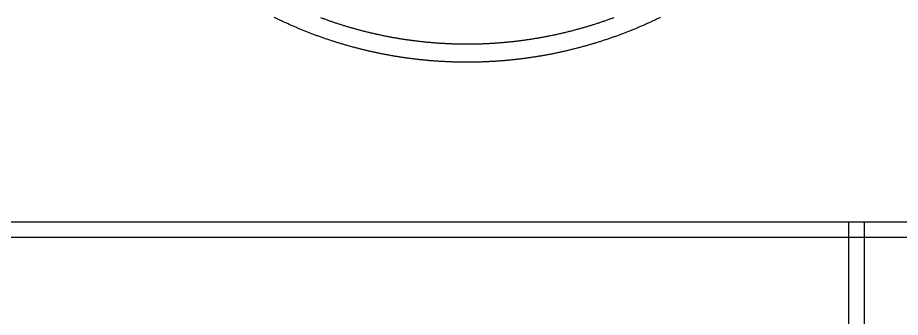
# Model space of a CAD drawing. Header units: inches. Extents: x -43479 to 56521, y -44741 to 59530.
# Drawn here: x 10766 to 16549, y -1609 to 355 of the extents above; entities that cross this region are included whole.
import ezdxf

# ---------------------------------------------------------------- set-up
doc = ezdxf.new("R2010")
doc.units = ezdxf.units.IN
doc.header["$MEASUREMENT"] = 0

# ---------------------------------------------------------------- blocks, each defined once
blk = doc.blocks.new('kanishk_spiralEditV1')
for points in [[(4066.7, -1143), (4061.2, -1145.6), (4055.8, -1148.3), (4050.3, -1150.9), (4044.9, -1153.6), (4039.4, -1156.2), (4033.9, -1158.8), (4028.4, -1161.4), (4023, -1164), (4017.5, -1166.5), (4012, -1169.1), (4006.5, -1171.6), (4001, -1174.2), (3995.5, -1176.7), (3989.9, -1179.2), (3984.4, -1181.7), (3978.9, -1184.2), (3973.4, -1186.7), (3967.8, -1189.1), (3962.3, -1191.6), (3956.8, -1194), (3951.2, -1196.5), (3945.7, -1198.9), (3940.1, -1201.3), (3934.5, -1203.7), (3929, -1206.1), (3923.4, -1208.4), (3917.8, -1210.8), (3912.2, -1213.1), (3906.6, -1215.5), (3901.1, -1217.8), (3895.5, -1220.1), (3889.9, -1222.4), (3884.3, -1224.7), (3878.6, -1227), (3873, -1229.2), (3867.4, -1231.5), (3861.8, -1233.7), (3856.2, -1236), (3850.5, -1238.2), (3844.9, -1240.4), (3839.2, -1242.6), (3833.6, -1244.8), (3827.9, -1246.9), (3822.3, -1249.1), (3816.6, -1251.2), (3811, -1253.4), (3805.3, -1255.5), (3799.6, -1257.6), (3794, -1259.7), (3788.3, -1261.8), (3782.6, -1263.9), (3776.9, -1265.9), (3771.2, -1268), (3765.5, -1270), (3759.8, -1272), (3754.1, -1274.1), (3748.4, -1276.1), (3742.7, -1278.1), (3737, -1280), (3731.2, -1282), (3725.5, -1284), (3719.8, -1285.9), (3714.1, -1287.8), (3708.3, -1289.7), (3702.6, -1291.7), (3696.8, -1293.5), (3691.1, -1295.4), (3685.3, -1297.3), (3679.6, -1299.2), (3673.8, -1301), (3668.1, -1302.8), (3662.3, -1304.7), (3656.5, -1306.5), (3650.8, -1308.3), (3645, -1310), (3639.2, -1311.8), (3633.4, -1313.6), (3627.6, -1315.3), (3621.8, -1317.1), (3616.1, -1318.8), (3610.3, -1320.5), (3604.5, -1322.2), (3598.7, -1323.9), (3592.8, -1325.6), (3587, -1327.2), (3581.2, -1328.9), (3575.4, -1330.5), (3569.6, -1332.1), (3563.8, -1333.7), (3557.9, -1335.3), (3552.1, -1336.9), (3546.3, -1338.5), (3540.4, -1340.1), (3534.6, -1341.6), (3528.8, -1343.2), (3522.9, -1344.7), (3517.1, -1346.2), (3511.2, -1347.7), (3505.4, -1349.2), (3499.5, -1350.7), (3493.6, -1352.2), (3487.8, -1353.6), (3481.9, -1355), (3476.1, -1356.5), (3470.2, -1357.9), (3464.3, -1359.3), (3458.4, -1360.7), (3452.6, -1362.1), (3446.7, -1363.4), (3440.8, -1364.8), (3434.9, -1366.1), (3429, -1367.5), (3423.1, -1368.8), (3417.2, -1370.1), (3411.3, -1371.4), (3405.4, -1372.7), (3399.5, -1373.9), (3393.6, -1375.2), (3387.7, -1376.4), (3381.8, -1377.7), (3375.9, -1378.9), (3370, -1380.1), (3364.1, -1381.3), (3358.2, -1382.5), (3352.2, -1383.6), (3346.3, -1384.8), (3340.4, -1385.9), (3334.5, -1387.1), (3328.5, -1388.2), (3322.6, -1389.3), (3316.7, -1390.4), (3310.7, -1391.5), (3304.8, -1392.5), (3298.9, -1393.6), (3292.9, -1394.6), (3287, -1395.7), (3281, -1396.7), (3275.1, -1397.7), (3269.1, -1398.7), (3263.2, -1399.7), (3257.2, -1400.6), (3251.3, -1401.6), (3245.3, -1402.5), (3239.4, -1403.5), (3233.4, -1404.4), (3227.4, -1405.3), (3221.5, -1406.2), (3215.5, -1407.1), (3209.5, -1407.9), (3203.6, -1408.8), (3197.6, -1409.6), (3191.6, -1410.5), (3185.7, -1411.3), (3179.7, -1412.1), (3173.7, -1412.9), (3167.7, -1413.7), (3161.8, -1414.4), (3155.8, -1415.2), (3149.8, -1415.9), (3143.8, -1416.7), (3137.8, -1417.4), (3131.8, -1418.1), (3125.9, -1418.8), (3119.9, -1419.5), (3113.9, -1420.1), (3107.9, -1420.8), (3101.9, -1421.4), (3095.9, -1422.1), (3089.9, -1422.7), (3083.9, -1423.3), (3077.9, -1423.9), (3071.9, -1424.5), (3065.9, -1425), (3059.9, -1425.6), (3053.9, -1426.1), (3047.9, -1426.6), (3041.9, -1427.2), (3035.9, -1427.7), (3029.9, -1428.2), (3023.9, -1428.6), (3017.9, -1429.1), (3011.9, -1429.6), (3005.9, -1430), (2999.9, -1430.4), (2993.9, -1430.8), (2987.9, -1431.3), (2981.9, -1431.6), (2975.9, -1432), (2969.9, -1432.4), (2963.9, -1432.7), (2957.9, -1433.1), (2951.8, -1433.4), (2945.8, -1433.7), (2939.8, -1434), (2933.8, -1434.3), (2927.8, -1434.6), (2921.8, -1434.9), (2915.8, -1435.1), (2909.8, -1435.4), (2903.7, -1435.6), (2897.7, -1435.8), (2891.7, -1436), (2885.7, -1436.2), (2879.7, -1436.4), (2873.7, -1436.5), (2867.7, -1436.7), (2861.6, -1436.8), (2855.6, -1436.9), (2849.6, -1437.1), (2843.6, -1437.2), (2837.6, -1437.2), (2831.6, -1437.3), (2825.6, -1437.4), (2819.5, -1437.4), (2813.5, -1437.5), (2807.5, -1437.5), (2801.5, -1437.5), (2795.5, -1437.5), (2789.5, -1437.5), (2783.5, -1437.5), (2777.4, -1437.4), (2771.4, -1437.4), (2765.4, -1437.3), (2759.4, -1437.3), (2753.4, -1437.2), (2747.4, -1437.1), (2741.4, -1437), (2735.4, -1436.8), (2729.4, -1436.7), (2723.3, -1436.5), (2717.3, -1436.4), (2711.3, -1436.2), (2705.3, -1436), (2699.3, -1435.8), (2693.3, -1435.6), (2687.3, -1435.4), (2681.3, -1435.1), (2675.3, -1434.9), (2669.3, -1434.6), (2663.3, -1434.3), (2657.3, -1434.1), (2651.3, -1433.7), (2645.3, -1433.4), (2639.3, -1433.1), (2633.3, -1432.8), (2627.3, -1432.4), (2621.3, -1432.1), (2615.3, -1431.7), (2609.3, -1431.3), (2603.3, -1430.9), (2597.3, -1430.5), (2591.3, -1430), (2585.3, -1429.6), (2579.4, -1429.2), (2573.4, -1428.7), (2567.4, -1428.2), (2561.4, -1427.7), (2555.4, -1427.2), (2549.4, -1426.7), (2543.4, -1426.2), (2537.5, -1425.6), (2531.5, -1425.1), (2525.5, -1424.5), (2519.5, -1423.9), (2513.6, -1423.4), (2507.6, -1422.7), (2501.6, -1422.1), (2495.7, -1421.5), (2489.7, -1420.9), (2483.7, -1420.2), (2477.8, -1419.6), (2471.8, -1418.9), (2465.8, -1418.2), (2459.9, -1417.5), (2453.9, -1416.8), (2448, -1416), (2442, -1415.3), (2436, -1414.5), (2430.1, -1413.8), (2424.1, -1413), (2418.2, -1412.2), (2412.2, -1411.4), (2406.3, -1410.6), (2400.4, -1409.8), (2394.4, -1408.9), (2388.5, -1408.1), (2382.6, -1407.2), (2376.6, -1406.3), (2370.7, -1405.5), (2364.8, -1404.6), (2358.8, -1403.6), (2352.9, -1402.7), (2347, -1401.8), (2341.1, -1400.8), (2335.1, -1399.9), (2329.2, -1398.9), (2323.3, -1397.9), (2317.4, -1396.9), (2311.5, -1395.9), (2305.6, -1394.9), (2299.7, -1393.8), (2293.8, -1392.8), (2287.9, -1391.7), (2282, -1390.6), (2276.1, -1389.6), (2270.2, -1388.5), (2264.3, -1387.4), (2258.4, -1386.2), (2252.5, -1385.1), (2246.6, -1383.9), (2240.8, -1382.8), (2234.9, -1381.6), (2229, -1380.4), (2223.1, -1379.2), (2217.3, -1378), (2211.4, -1376.8), (2205.5, -1375.6), (2199.7, -1374.3), (2193.8, -1373.1), (2188, -1371.8), (2182.1, -1370.5), (2176.3, -1369.2), (2170.4, -1367.9), (2164.6, -1366.6), (2158.7, -1365.3), (2152.9, -1363.9), (2147.1, -1362.6), (2141.2, -1361.2), (2135.4, -1359.8), (2129.6, -1358.4), (2123.8, -1357), (2117.9, -1355.6), (2112.1, -1354.2), (2106.3, -1352.7), (2100.5, -1351.3), (2094.7, -1349.8), (2088.9, -1348.3), (2083.1, -1346.8), (2077.3, -1345.3), (2071.5, -1343.8), (2065.7, -1342.3), (2059.9, -1340.8), (2054.2, -1339.2), (2048.4, -1337.7), (2042.6, -1336.1), (2036.8, -1334.5), (2031.1, -1332.9), (2025.3, -1331.3), (2019.5, -1329.7), (2013.8, -1328), (2008, -1326.4), (2002.3, -1324.7), (1996.5, -1323.1), (1990.8, -1321.4), (1985.1, -1319.7), (1979.3, -1318), (1973.6, -1316.3), (1967.9, -1314.5), (1962.1, -1312.8), (1956.4, -1311), (1950.7, -1309.3), (1945, -1307.5), (1939.3, -1305.7), (1933.6, -1303.9), (1927.9, -1302.1), (1922.2, -1300.3), (1916.5, -1298.4), (1910.8, -1296.6), (1905.1, -1294.7), (1899.4, -1292.9), (1893.8, -1291), (1888.1, -1289.1), (1882.4, -1287.2), (1876.8, -1285.3), (1871.1, -1283.3), (1865.5, -1281.4), (1859.8, -1279.4), (1854.2, -1277.5), (1848.5, -1275.5), (1842.9, -1273.5), (1837.3, -1271.5), (1831.6, -1269.5), (1826, -1267.5), (1820.4, -1265.4), (1814.8, -1263.4), (1809.2, -1261.3), (1803.6, -1259.2), (1798, -1257.2), (1792.4, -1255.1), (1786.8, -1253), (1781.2, -1250.8), (1775.6, -1248.7), (1770, -1246.6), (1764.4, -1244.4), (1758.9, -1242.2), (1753.3, -1240.1), (1747.8, -1237.9), (1742.2, -1235.7), (1736.7, -1233.5), (1731.1, -1231.3), (1725.6, -1229), (1720, -1226.8), (1714.5, -1224.5), (1709, -1222.2), (1703.5, -1220), (1697.9, -1217.7), (1692.4, -1215.4), (1686.9, -1213.1), (1681.4, -1210.7), (1675.9, -1208.4), (1670.4, -1206), (1665, -1203.7), (1659.5, -1201.3), (1654, -1198.9), (1648.5, -1196.5), (1643.1, -1194.1), (1637.6, -1191.7), (1632.2, -1189.3), (1626.7, -1186.8), (1621.3, -1184.4), (1615.8, -1181.9), (1610.4, -1179.5), (1605, -1177), (1599.6, -1174.5), (1594.1, -1172), (1588.7, -1169.5), (1583.3, -1166.9), (1577.9, -1164.4), (1572.5, -1161.8), (1567.2, -1159.3), (1561.8, -1156.7), (1556.4, -1154.1), (1551, -1151.5), (1545.7, -1148.9), (1540.3, -1146.3), (1534.9, -1143.7)], [(1837.9, -1144), (1843.3, -1146), (1848.6, -1148), (1854, -1150), (1859.4, -1151.9), (1864.8, -1153.9), (1870.1, -1155.8), (1875.5, -1157.8), (1880.9, -1159.7), (1886.3, -1161.6), (1891.7, -1163.5), (1897.1, -1165.4), (1902.5, -1167.3), (1908, -1169.1), (1913.4, -1171), (1918.8, -1172.8), (1924.2, -1174.6), (1929.7, -1176.5), (1935.1, -1178.3), (1940.5, -1180.1), (1946, -1181.9), (1951.4, -1183.6), (1956.9, -1185.4), (1962.3, -1187.2), (1967.8, -1188.9), (1973.2, -1190.6), (1978.7, -1192.3), (1984.2, -1194), (1989.7, -1195.7), (1995.1, -1197.4), (2000.6, -1199.1), (2006.1, -1200.8), (2011.6, -1202.4), (2017.1, -1204), (2022.6, -1205.7), (2028.1, -1207.3), (2033.6, -1208.9), (2039.1, -1210.5), (2044.6, -1212.1), (2050.1, -1213.6), (2055.6, -1215.2), (2061.2, -1216.7), (2066.7, -1218.3), (2072.2, -1219.8), (2077.7, -1221.3), (2083.3, -1222.8), (2088.8, -1224.3), (2094.4, -1225.8), (2099.9, -1227.2), (2105.4, -1228.7), (2111, -1230.1), (2116.5, -1231.6), (2122.1, -1233), (2127.7, -1234.4), (2133.2, -1235.8), (2138.8, -1237.2), (2144.4, -1238.5), (2149.9, -1239.9), (2155.5, -1241.3), (2161.1, -1242.6), (2166.7, -1243.9), (2172.3, -1245.2), (2177.9, -1246.5), (2183.4, -1247.8), (2189, -1249.1), (2194.6, -1250.4), (2200.2, -1251.6), (2205.8, -1252.9), (2211.4, -1254.1), (2217.1, -1255.3), (2222.7, -1256.5), (2228.3, -1257.7), (2233.9, -1258.9), (2239.5, -1260.1), (2245.1, -1261.3), (2250.8, -1262.4), (2256.4, -1263.6), (2262, -1264.7), (2267.6, -1265.8), (2273.3, -1266.9), (2278.9, -1268), (2284.6, -1269.1), (2290.2, -1270.1), (2295.8, -1271.2), (2301.5, -1272.2), (2307.1, -1273.3), (2312.8, -1274.3), (2318.4, -1275.3), (2324.1, -1276.3), (2329.8, -1277.3), (2335.4, -1278.3), (2341.1, -1279.2), (2346.8, -1280.2), (2352.4, -1281.1), (2358.1, -1282), (2363.8, -1283), (2369.4, -1283.9), (2375.1, -1284.8), (2380.8, -1285.6), (2386.5, -1286.5), (2392.2, -1287.4), (2397.8, -1288.2), (2403.5, -1289), (2409.2, -1289.9), (2414.9, -1290.7), (2420.6, -1291.5), (2426.3, -1292.2), (2432, -1293), (2437.7, -1293.8), (2443.4, -1294.5), (2449.1, -1295.3), (2454.8, -1296), (2460.5, -1296.7), (2466.2, -1297.4), (2471.9, -1298.1), (2477.6, -1298.8), (2483.3, -1299.4), (2489, -1300.1), (2494.8, -1300.7), (2500.5, -1301.4), (2506.2, -1302), (2511.9, -1302.6), (2517.6, -1303.2), (2523.4, -1303.8), (2529.1, -1304.3), (2534.8, -1304.9), (2540.5, -1305.4), (2546.3, -1306), (2552, -1306.5), (2557.7, -1307), (2563.4, -1307.5), (2569.2, -1308), (2574.9, -1308.4), (2580.7, -1308.9), (2586.4, -1309.4), (2592.1, -1309.8), (2597.9, -1310.2), (2603.6, -1310.6), (2609.3, -1311), (2615.1, -1311.4), (2620.8, -1311.8), (2626.6, -1312.2), (2632.3, -1312.5), (2638.1, -1312.9), (2643.8, -1313.2), (2649.6, -1313.5), (2655.3, -1313.8), (2661.1, -1314.1), (2666.8, -1314.4), (2672.6, -1314.7), (2678.3, -1314.9), (2684.1, -1315.2), (2689.8, -1315.4), (2695.6, -1315.6), (2701.3, -1315.8), (2707.1, -1316), (2712.8, -1316.2), (2718.6, -1316.4), (2724.4, -1316.5), (2730.1, -1316.7), (2735.9, -1316.8), (2741.6, -1317), (2747.4, -1317.1), (2753.1, -1317.2), (2758.9, -1317.3), (2764.7, -1317.3), (2770.4, -1317.4), (2776.2, -1317.4), (2782, -1317.5), (2787.7, -1317.5), (2793.5, -1317.5), (2799.2, -1317.5), (2805, -1317.5), (2810.8, -1317.5), (2816.5, -1317.5), (2822.3, -1317.4), (2828.1, -1317.4), (2833.8, -1317.3), (2839.6, -1317.2), (2845.3, -1317.1), (2851.1, -1317), (2856.9, -1316.9), (2862.6, -1316.8), (2868.4, -1316.6), (2874.2, -1316.5), (2879.9, -1316.3), (2885.7, -1316.1), (2891.5, -1316), (2897.2, -1315.8), (2903, -1315.5), (2908.7, -1315.3), (2914.5, -1315.1), (2920.3, -1314.8), (2926, -1314.6), (2931.8, -1314.3), (2937.5, -1314), (2943.3, -1313.7), (2949.1, -1313.4), (2954.8, -1313.1), (2960.6, -1312.7), (2966.3, -1312.4), (2972.1, -1312), (2977.9, -1311.7), (2983.6, -1311.3), (2989.4, -1310.9), (2995.1, -1310.5), (3000.9, -1310.1), (3006.6, -1309.6), (3012.4, -1309.2), (3018.1, -1308.7), (3023.9, -1308.3), (3029.6, -1307.8), (3035.4, -1307.3), (3041.1, -1306.8), (3046.9, -1306.3), (3052.6, -1305.8), (3058.4, -1305.2), (3064.1, -1304.7), (3069.9, -1304.1), (3075.6, -1303.5), (3081.4, -1302.9), (3087.1, -1302.3), (3092.9, -1301.7), (3098.6, -1301.1), (3104.3, -1300.5), (3110.1, -1299.8), (3115.8, -1299.2), (3121.5, -1298.5), (3127.3, -1297.8), (3133, -1297.1), (3138.7, -1296.4), (3144.5, -1295.7), (3150.2, -1295), (3155.9, -1294.2), (3161.7, -1293.5), (3167.4, -1292.7), (3173.1, -1291.9), (3178.8, -1291.1), (3184.6, -1290.3), (3190.3, -1289.5), (3196, -1288.7), (3201.7, -1287.8), (3207.4, -1287), (3213.1, -1286.1), (3218.8, -1285.2), (3224.6, -1284.3), (3230.3, -1283.4), (3236, -1282.5), (3241.7, -1281.6), (3247.4, -1280.7), (3253.1, -1279.7), (3258.8, -1278.8), (3264.5, -1277.8), (3270.2, -1276.8), (3275.9, -1275.8), (3281.6, -1274.8), (3287.3, -1273.8), (3292.9, -1272.7), (3298.6, -1271.7), (3304.3, -1270.6), (3310, -1269.6), (3315.7, -1268.5), (3321.4, -1267.4), (3327, -1266.3), (3332.7, -1265.2), (3338.4, -1264.1), (3344.1, -1262.9), (3349.7, -1261.8), (3355.4, -1260.6), (3361.1, -1259.4), (3366.7, -1258.2), (3372.4, -1257), (3378, -1255.8), (3383.7, -1254.6), (3389.3, -1253.4), (3395, -1252.1), (3400.6, -1250.9), (3406.3, -1249.6), (3411.9, -1248.3), (3417.6, -1247), (3423.2, -1245.7), (3428.8, -1244.4), (3434.5, -1243.1), (3440.1, -1241.7), (3445.7, -1240.4), (3451.3, -1239), (3457, -1237.6), (3462.6, -1236.2), (3468.2, -1234.8), (3473.8, -1233.4), (3479.4, -1232), (3485, -1230.6), (3490.6, -1229.1), (3496.2, -1227.7), (3501.8, -1226.2), (3507.4, -1224.7), (3513, -1223.2), (3518.6, -1221.7), (3524.2, -1220.2), (3529.8, -1218.7), (3535.4, -1217.1), (3541, -1215.6), (3546.5, -1214), (3552.1, -1212.4), (3557.7, -1210.8), (3563.2, -1209.2), (3568.8, -1207.6), (3574.4, -1206), (3579.9, -1204.4), (3585.5, -1202.7), (3591, -1201), (3596.6, -1199.4), (3602.1, -1197.7), (3607.7, -1196), (3613.2, -1194.3), (3618.7, -1192.6), (3624.3, -1190.8), (3629.8, -1189.1), (3635.3, -1187.3), (3640.8, -1185.6), (3646.4, -1183.8), (3651.9, -1182), (3657.4, -1180.2), (3662.9, -1178.4), (3668.4, -1176.6), (3673.9, -1174.8), (3679.4, -1172.9), (3684.9, -1171), (3690.4, -1169.2), (3695.8, -1167.3), (3701.3, -1165.4), (3706.8, -1163.5), (3712.3, -1161.6), (3717.7, -1159.7), (3723.2, -1157.7), (3728.7, -1155.8), (3734.1, -1153.8), (3739.6, -1151.8), (3745, -1149.9), (3750.5, -1147.9), (3755.9, -1145.9), (3761.4, -1143.8)]]:
    blk.add_lwpolyline(points)

msp = doc.modelspace()

# ---------------------------------------------------------------- linework, layer by layer
for points in [[(-31626.2, -984.2), (-21537.9, -984.2), (-10922.5, -984.2), (-922.5, -984.2), (37812.1, -984.2), (45473.8, -984.2)], [(16212.1, -23041.4), (16212.1, -9038), (16212.1, -984.2)], [(16312.1, -984.2), (16312.1, -9038), (16312.1, -23041.4)], [(-31626.2, -1084.2), (-21537.9, -1084.2), (-10922.5, -1084.2), (-922.5, -1084.2), (37812.1, -1084.2), (45473.8, -1084.2)]]:
    msp.add_lwpolyline(points)
msp.add_circle((6520.5, 9529.6), 50000)

# ---------------------------------------------------------------- block references
msp.add_blockref('kanishk_spiralEditV1', (10911.8, 1500))

doc.saveas('drawing.dxf')
